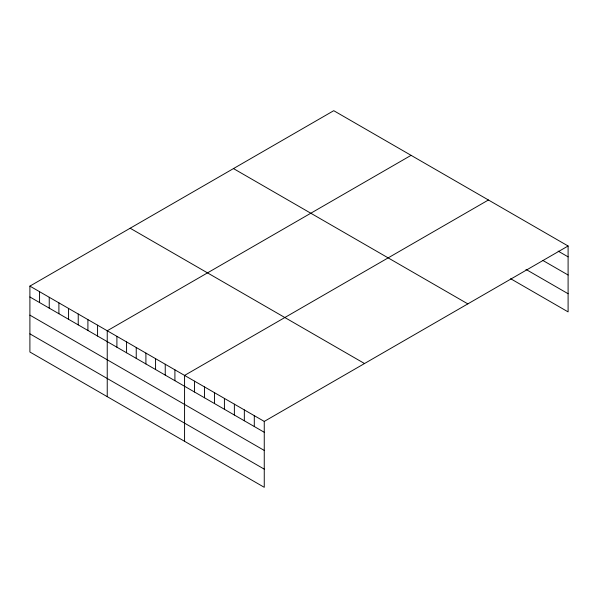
<?xml version="1.0" encoding="UTF-8"?>
<svg xmlns="http://www.w3.org/2000/svg" width="598" height="598" viewBox="0 0 598 598"><rect width="100%" height="100%" fill="white"/><g stroke="black" fill="none" stroke-linecap="round" stroke-linejoin="round"><path stroke-width="0.9" d="M568.1 245.995L264.256 421.418L264.256 487.31L29.9 352.005L29.9 286.113L333.744 110.69L568.1 245.995L568.1 311.887L510.64 278.713M411.08 155.338L107.236 330.769L107.236 396.653M488.417 199.994L184.573 375.417L184.573 441.309M558.143 251.108L568.1 256.856M542.82 260.422L568.1 275.013M525.963 269.399L568.1 293.723M233.474 168.584L467.83 303.881M130.17 228.227L364.526 363.532M29.9 286.113L264.256 421.418M29.9 296.974L264.256 432.279M29.9 315.139L264.256 450.436M29.9 333.848L264.256 469.146M254.292 415.67L254.292 426.531M244.335 409.914L244.335 420.775M234.371 404.166L234.371 415.027M224.414 398.418L224.414 409.279M214.45 392.669L214.45 403.53M204.494 386.913L204.494 397.775M194.537 381.165L194.537 392.026M174.908 369.833L174.908 380.694M165.242 364.249L165.242 375.11M155.57 358.673L155.57 369.534M145.905 353.089L145.905 363.95M136.239 347.505L136.239 358.366M126.574 341.929L126.574 352.79M116.902 336.345L116.902 347.206M97.571 325.185L97.571 336.046M87.906 319.601L87.906 330.462M78.233 314.025L78.233 324.886M68.568 308.441L68.568 319.302M58.903 302.857L58.903 313.718M49.238 297.281L49.238 308.142M39.565 291.697L39.565 302.558"/></g></svg>
